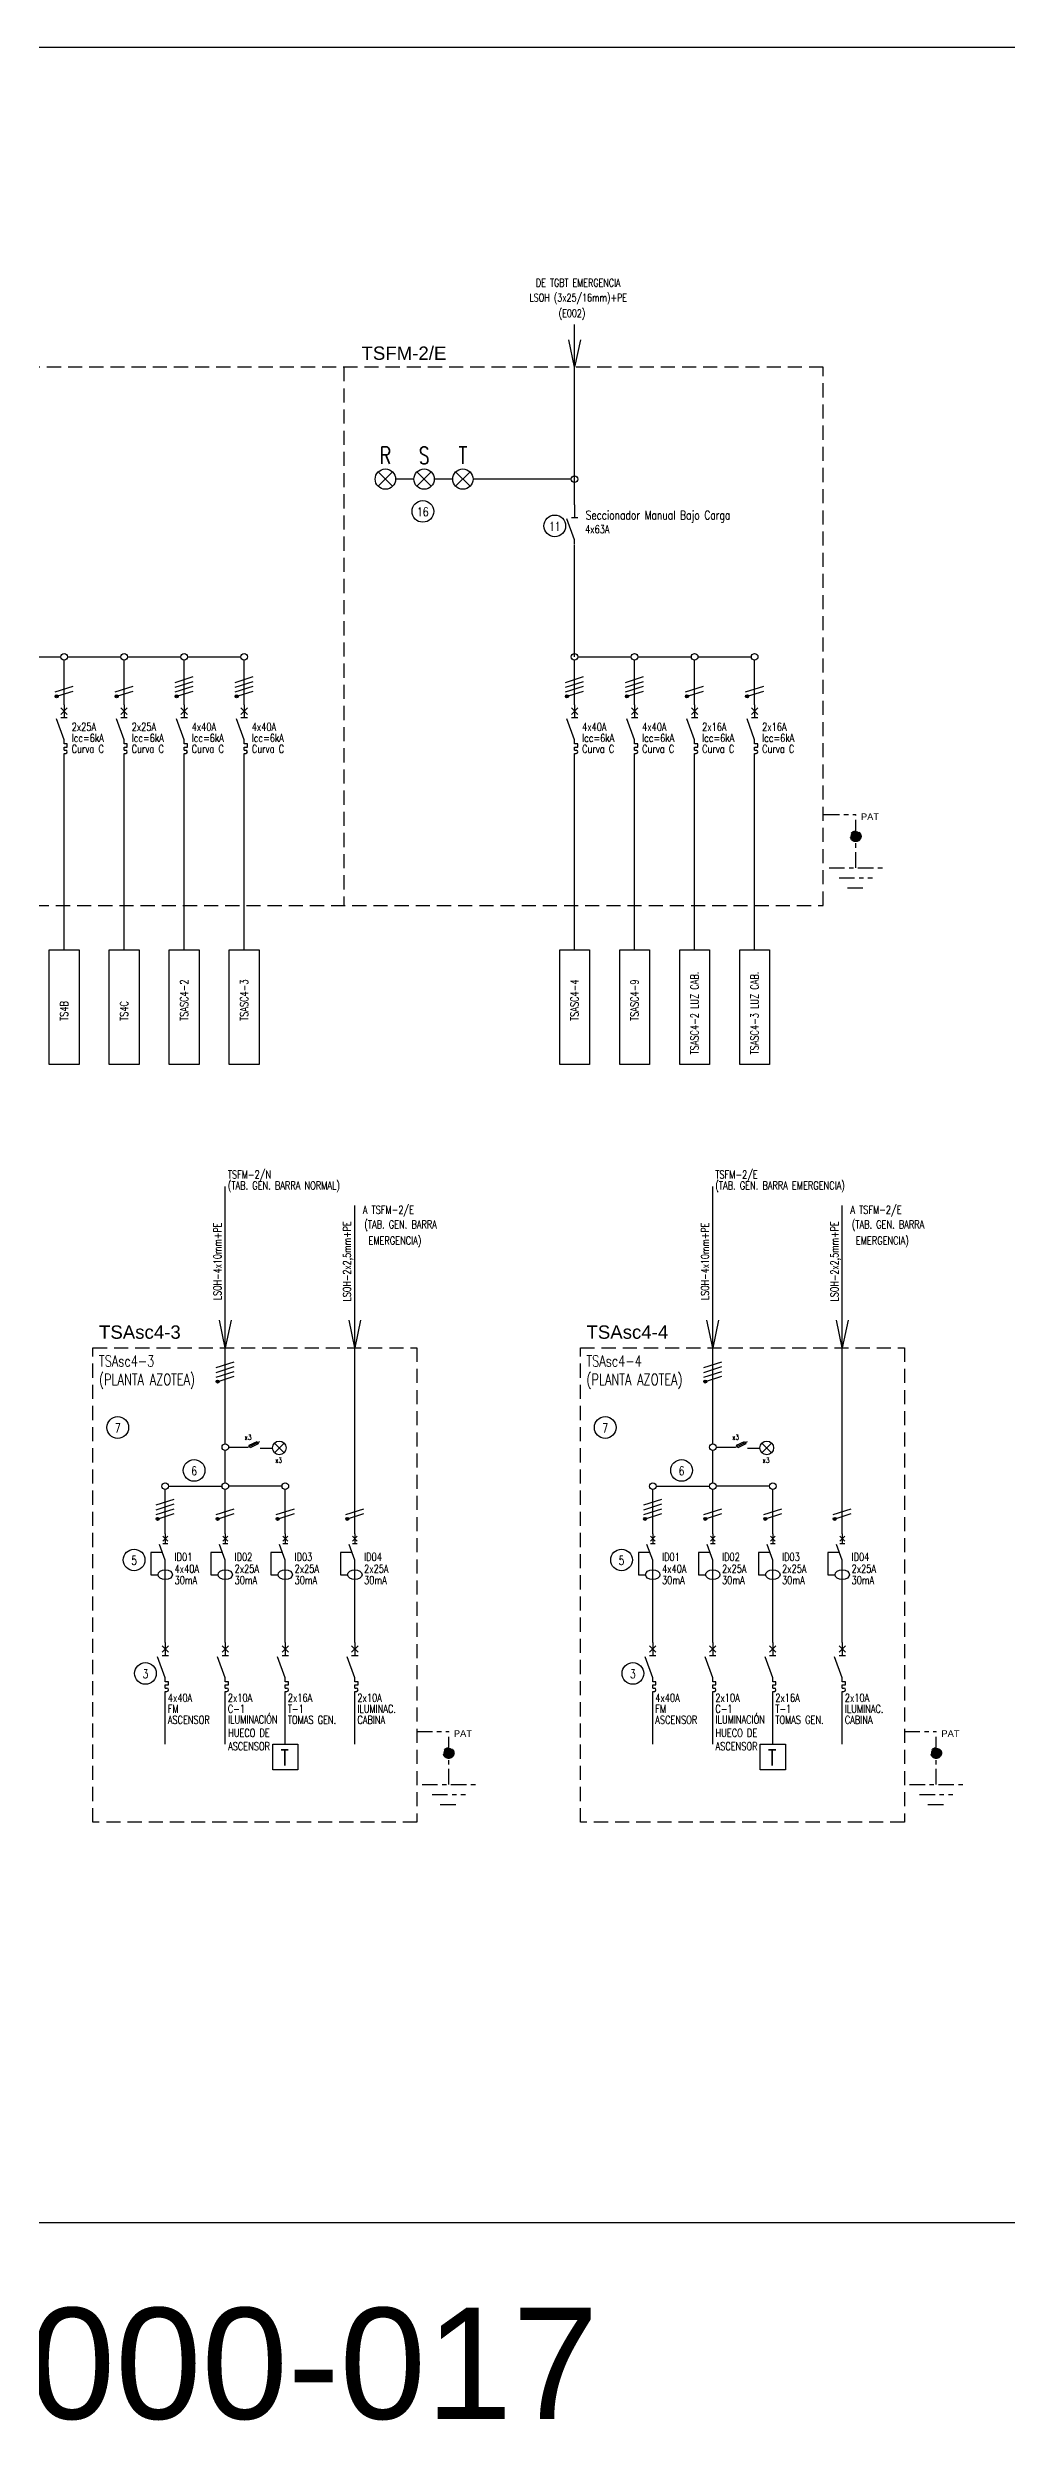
# Model space of a CAD drawing. Extents: x 3521 to 3783, y 1252 to 1654.
# Drawn here: x 3718.1 to 3739.7, y 1601.1 to 1654.5 of the extents above; entities that cross this region are included whole.
import ezdxf
from ezdxf.enums import TextEntityAlignment as Align

# ---------------------------------------------------------------- set-up
doc = ezdxf.new("R2010")
doc.units = 0
doc.linetypes.add('OCJ-ESQUEMAS UNIFILARES-CORREGIDOS IDO-REV.br$0$DASHED', pattern=[19.05, 12.7, -6.35])
doc.linetypes.add('OCJ-ESQUEMAS UNIFILARES-CORREGIDOS IDO-REV.br$0$EJE_5', pattern=[7.1, 5, -1, 0.1, -1])
for name, color, linetype in [('OCJ-ESQUEMAS UNIFILARES-CORREGIDOS IDO-REV.br$0$00-IE', 1, 'Continuous'), ('OCJ-ESQUEMAS UNIFILARES-CORREGIDOS IDO-REV.br$0$00-IE-CABLES', 10, 'Continuous'), ('OCJ-ESQUEMAS UNIFILARES-CORREGIDOS IDO-REV.br$0$01-ELE-APARATOS', 170, 'Continuous'), ('OCJ-ESQUEMAS UNIFILARES-CORREGIDOS IDO-REV.br$0$ELECTRIC', 4, 'Continuous'), ('OCJ-ESQUEMAS UNIFILARES-CORREGIDOS IDO-REV.br$0$NOMBRE DE PLANOS', 6, 'Continuous'), ('OCJ-ESQUEMAS UNIFILARES-CORREGIDOS IDO-REV.br$0$PAT', 80, 'Continuous'), ('OCJ-ESQUEMAS UNIFILARES-CORREGIDOS IDO-REV.br$0$TEXTO', 7, 'Continuous')]:
    doc.layers.add(name, color=color, linetype=linetype)
doc.styles.add('OCJ-ESQUEMAS UNIFILARES-CORREGIDOS IDO-REV.br$0$ARIAL', font='arial.ttf', dxfattribs={"height": 0.2})
doc.styles.add('OCJ-ESQUEMAS UNIFILARES-CORREGIDOS IDO-REV.br$0$Electricidad', font='ROMANS.SHX', dxfattribs={"width": 0.75, "height": 0.175})
doc.styles.add('OCJ-ESQUEMAS UNIFILARES-CORREGIDOS IDO-REV.br$0$Standard', font='arial.ttf')

# ---------------------------------------------------------------- blocks, each defined once
blk = doc.blocks.new('OCJ-ESQUEMAS UNIFILARES-CORREGIDOS IDO-REV.br$0$Unif-Interruptor-Term')
for p, q in [((0, -1.013), (0.045, -1.013)), ((0, -1.103), (0.045, -1.103))]:
    blk.add_line(p, q)
for points in [[(-0.09, 0.177), (0.09, -0.003)], [(-0.09, -0.003), (0.09, 0.177)], [(0, 0.267), (0, -0.093)], [(0, -0.72), (-0.215, -0.128)], [(-0.09, -0.093), (0.09, -0.093)], [(0, -0.833), (0, -0.72)], [(0, -0.923), (0.09, -0.923), (0.09, -0.833), (0, -0.833)], [(0, -1.013), (0, -0.923)], [(0, -1.215), (0, -1.103)]]:
    blk.add_lwpolyline(points)
blk.add_arc((0.045, -1.058), 0.045, 270, 90)
blk = doc.blocks.new('OCJ-ESQUEMAS UNIFILARES-CORREGIDOS IDO-REV.br$0$A$C7AFF483F')
for points in [[(0, 0.09), (-0.172, 0.564)], [(-0.072, 0.592), (0.072, 0.592)], [(0, 0.88), (0, 0.592)], [(0, 0), (0, 0.09)]]:
    blk.add_lwpolyline(points)
blk = doc.blocks.new('OCJ-ESQUEMAS UNIFILARES-CORREGIDOS IDO-REV.br$0$Unif-Interruptor-Dif')
for points in [[(-0.068, 0.11), (0.068, -0.025)], [(-0.068, -0.025), (0.068, 0.11)], [(0, 0.177), (0, -0.093)], [(-0.081, -0.343), (-0.405, -0.343), (-0.405, -0.97), (-0.202, -0.97)], [(0, -0.565), (-0.162, -0.121)], [(-0.068, -0.093), (0.068, -0.093)], [(0, -1.308), (0, -0.565)]]:
    blk.add_lwpolyline(points)
blk.add_ellipse((0, -0.97), major_axis=(0.203, 0), ratio=0.670814)

msp = doc.modelspace()

# ---------------------------------------------------------------- hatches: boundary and pattern name
at = {"layer": 'OCJ-ESQUEMAS UNIFILARES-CORREGIDOS IDO-REV.br$0$00-IE-CABLES'}
for points in [[(3718.326, 1639.836, 1), (3718.38, 1639.876, 1)], [(3719.676, 1639.836, 1), (3719.73, 1639.876, 1)], [(3721.026, 1639.836, 1), (3721.08, 1639.876, 1)], [(3722.376, 1639.836, 1), (3722.431, 1639.876, 1)], [(3729.809, 1639.836, 1), (3729.864, 1639.876, 1)], [(3731.159, 1639.836, 1), (3731.214, 1639.876, 1)], [(3732.509, 1639.836, 1), (3732.564, 1639.876, 1)], [(3733.859, 1639.836, 1), (3733.914, 1639.876, 1)], [(3721.951, 1624.42, 1), (3722.006, 1624.46, 1)], [(3732.917, 1624.42, 1), (3732.972, 1624.46, 1)], [(3720.601, 1621.33, 1), (3720.656, 1621.369, 1)], [(3721.951, 1621.33, 1), (3722.006, 1621.369, 1)], [(3723.301, 1621.33, 1), (3723.356, 1621.369, 1)], [(3724.865, 1621.33, 1), (3724.92, 1621.369, 1)], [(3731.567, 1621.33, 1), (3731.622, 1621.369, 1)], [(3732.917, 1621.33, 1), (3732.972, 1621.369, 1)], [(3734.267, 1621.33, 1), (3734.322, 1621.369, 1)], [(3735.831, 1621.33, 1), (3735.886, 1621.369, 1)]]:
    msp.add_hatch(color=256, dxfattribs=at).paths.add_polyline_path(points)
at = {"layer": 'OCJ-ESQUEMAS UNIFILARES-CORREGIDOS IDO-REV.br$0$PAT', "linetype": 'OCJ-ESQUEMAS UNIFILARES-CORREGIDOS IDO-REV.br$0$EJE_5', "ltscale": 0.07}
h = msp.add_hatch(color=256, dxfattribs=at)
h.paths.add_polyline_path([(3736.452, 1636.707), (3736.212, 1636.707, -1)])
h.paths.add_polyline_path([(3736.212, 1636.707), (3736.332, 1636.707), (3736.332, 1636.587, -0.414214)])
h.paths.add_polyline_path([(3736.332, 1636.707), (3736.452, 1636.707, -0.414214), (3736.332, 1636.587)])
h = msp.add_hatch(color=256, dxfattribs=at)
h.paths.add_polyline_path([(3727.295, 1616.08), (3727.055, 1616.08, -1)])
h.paths.add_polyline_path([(3727.055, 1616.08), (3727.175, 1616.08), (3727.175, 1615.96, -0.414214)])
h.paths.add_polyline_path([(3727.175, 1616.08), (3727.295, 1616.08, -0.414214), (3727.175, 1615.96)])
h = msp.add_hatch(color=256, dxfattribs=at)
h.paths.add_polyline_path([(3738.261, 1616.08), (3738.021, 1616.08, -1)])
h.paths.add_polyline_path([(3738.021, 1616.08), (3738.141, 1616.08), (3738.141, 1615.96, -0.414214)])
h.paths.add_polyline_path([(3738.141, 1616.08), (3738.261, 1616.08, -0.414214), (3738.141, 1615.96)])

# ---------------------------------------------------------------- linework, layer by layer
at = {"layer": 'OCJ-ESQUEMAS UNIFILARES-CORREGIDOS IDO-REV.br$0$00-IE'}
for points in [[(3722.224, 1622.963), (3722.66, 1622.963), (3722.929, 1623.087)], [(3722.932, 1622.941), (3723.21, 1622.941)], [(3733.19, 1622.963), (3733.627, 1622.963), (3733.895, 1623.087)], [(3733.898, 1622.941), (3734.176, 1622.941)]]:
    msp.add_lwpolyline(points, dxfattribs=at)
for points in [[(3722.684, 1623.009), (3722.865, 1623.092), (3722.892, 1623.034), (3722.711, 1622.951)], [(3733.65, 1623.009), (3733.831, 1623.092), (3733.858, 1623.034), (3733.677, 1622.951)]]:
    msp.add_lwpolyline(points, close=True, dxfattribs=at)
at = {"layer": 'OCJ-ESQUEMAS UNIFILARES-CORREGIDOS IDO-REV.br$0$00-IE-CABLES'}
for p, q in [((3730.008, 1644.168), (3730.008, 1645.17)), ((3726.393, 1644.743), (3725.979, 1644.743)), ((3727.265, 1644.743), (3726.851, 1644.743)), ((3729.934, 1644.743), (3727.723, 1644.743)), ((3730.008, 1642.632), (3730.008, 1643.27)), ((3730.008, 1640.743), (3730.008, 1642.632)), ((3717.247, 1640.743), (3718.448, 1640.743)), ((3718.524, 1639.667), (3718.524, 1640.669)), ((3718.598, 1640.743), (3719.8, 1640.743)), ((3719.874, 1639.667), (3719.874, 1640.669)), ((3719.948, 1640.743), (3721.15, 1640.743)), ((3721.224, 1639.667), (3721.224, 1640.669)), ((3721.298, 1640.743), (3722.5, 1640.743)), ((3722.575, 1639.667), (3722.575, 1640.669)), ((3730.008, 1639.667), (3730.008, 1640.669)), ((3730.082, 1640.743), (3731.284, 1640.743)), ((3731.358, 1639.667), (3731.358, 1640.669)), ((3731.432, 1640.743), (3732.634, 1640.743)), ((3732.708, 1639.667), (3732.708, 1640.669)), ((3732.782, 1640.743), (3733.984, 1640.743)), ((3734.058, 1639.667), (3734.058, 1640.669)), ((3718.524, 1634.152), (3718.524, 1638.481)), ((3719.874, 1634.152), (3719.874, 1638.481)), ((3721.224, 1634.152), (3721.224, 1638.481)), ((3722.575, 1634.152), (3722.575, 1638.481)), ((3730.008, 1634.152), (3730.008, 1638.481)), ((3731.358, 1634.152), (3731.358, 1638.481)), ((3732.708, 1634.152), (3732.708, 1638.481)), ((3734.058, 1634.152), (3734.058, 1638.481)), ((3722.15, 1623.037), (3722.15, 1628.826)), ((3733.116, 1623.037), (3733.116, 1628.826)), ((3725.064, 1621.011), (3725.064, 1628.401)), ((3736.03, 1621.011), (3736.03, 1628.401)), ((3722.15, 1622.161), (3722.15, 1622.888)), ((3733.116, 1622.161), (3733.116, 1622.888)), ((3720.8, 1621.011), (3720.8, 1622.013)), ((3720.874, 1622.087), (3722.076, 1622.087)), ((3722.15, 1621.011), (3722.15, 1622.013)), ((3723.426, 1622.087), (3722.224, 1622.087)), ((3723.5, 1621.011), (3723.5, 1622.013)), ((3725.064, 1621.011), (3725.064, 1622.013)), ((3725.064, 1621.011), (3725.064, 1622.013)), ((3731.766, 1621.011), (3731.766, 1622.013)), ((3731.84, 1622.087), (3733.042, 1622.087)), ((3733.116, 1621.011), (3733.116, 1622.013)), ((3734.392, 1622.087), (3733.19, 1622.087)), ((3734.466, 1621.011), (3734.466, 1622.013)), ((3736.03, 1621.011), (3736.03, 1622.013)), ((3736.03, 1621.011), (3736.03, 1622.013)), ((3720.8, 1618.565), (3720.8, 1619.851)), ((3722.15, 1618.565), (3722.15, 1619.851)), ((3723.5, 1618.565), (3723.5, 1619.851)), ((3725.064, 1618.565), (3725.064, 1619.851)), ((3731.766, 1618.565), (3731.766, 1619.851)), ((3733.116, 1618.565), (3733.116, 1619.851)), ((3734.466, 1618.565), (3734.466, 1619.851)), ((3736.03, 1618.565), (3736.03, 1619.851)), ((3720.8, 1616.278), (3720.8, 1617.452)), ((3722.15, 1616.278), (3722.15, 1617.452)), ((3723.5, 1616.278), (3723.5, 1617.452)), ((3725.064, 1616.278), (3725.064, 1617.452)), ((3731.766, 1616.278), (3731.766, 1617.452)), ((3733.116, 1616.278), (3733.116, 1617.452)), ((3734.466, 1616.278), (3734.466, 1617.452)), ((3736.03, 1616.278), (3736.03, 1617.452))]:
    msp.add_line(p, q, dxfattribs=at)
for points in [[(3730.139, 1647.879), (3730.008, 1647.261), (3729.877, 1647.879)], [(3730.008, 1644.743), (3730.008, 1648.221)], [(3721.021, 1640.17), (3721.428, 1640.299)], [(3722.372, 1640.17), (3722.779, 1640.299)], [(3729.804, 1640.17), (3730.211, 1640.299)], [(3731.154, 1640.17), (3731.561, 1640.299)], [(3718.321, 1639.954), (3718.728, 1640.083)], [(3718.385, 1639.866), (3718.728, 1639.975)], [(3719.671, 1639.954), (3720.078, 1640.083)], [(3719.735, 1639.866), (3720.078, 1639.975)], [(3721.021, 1640.062), (3721.428, 1640.191)], [(3721.021, 1639.954), (3721.428, 1640.083)], [(3721.085, 1639.866), (3721.428, 1639.975)], [(3722.372, 1640.062), (3722.779, 1640.191)], [(3722.372, 1639.954), (3722.779, 1640.083)], [(3722.436, 1639.866), (3722.779, 1639.975)], [(3729.804, 1640.062), (3730.211, 1640.191)], [(3729.804, 1639.954), (3730.211, 1640.083)], [(3729.869, 1639.866), (3730.211, 1639.975)], [(3731.154, 1640.062), (3731.561, 1640.191)], [(3731.154, 1639.954), (3731.561, 1640.083)], [(3731.219, 1639.866), (3731.561, 1639.975)], [(3732.504, 1639.954), (3732.911, 1640.083)], [(3732.569, 1639.866), (3732.911, 1639.975)], [(3733.854, 1639.954), (3734.261, 1640.083)], [(3733.919, 1639.866), (3734.261, 1639.975)], [(3722.281, 1625.819), (3722.15, 1625.201), (3722.019, 1625.819)], [(3725.194, 1625.819), (3725.064, 1625.201), (3724.933, 1625.819)], [(3733.247, 1625.819), (3733.116, 1625.201), (3732.985, 1625.819)], [(3736.161, 1625.819), (3736.03, 1625.201), (3735.899, 1625.819)], [(3721.946, 1624.754), (3722.353, 1624.882)], [(3721.946, 1624.646), (3722.353, 1624.774)], [(3732.913, 1624.754), (3733.32, 1624.882)], [(3732.913, 1624.646), (3733.32, 1624.774)], [(3721.946, 1624.538), (3722.353, 1624.666)], [(3722.011, 1624.45), (3722.353, 1624.558)], [(3732.913, 1624.538), (3733.32, 1624.666)], [(3732.977, 1624.45), (3733.32, 1624.558)], [(3720.596, 1621.663), (3721.003, 1621.792)], [(3720.596, 1621.555), (3721.003, 1621.684)], [(3720.596, 1621.447), (3721.003, 1621.576)], [(3721.946, 1621.447), (3722.353, 1621.576)], [(3723.296, 1621.447), (3723.703, 1621.576)], [(3724.86, 1621.447), (3725.267, 1621.576)], [(3731.563, 1621.663), (3731.97, 1621.792)], [(3731.563, 1621.555), (3731.97, 1621.684)], [(3731.563, 1621.447), (3731.97, 1621.576)], [(3732.913, 1621.447), (3733.32, 1621.576)], [(3734.263, 1621.447), (3734.67, 1621.576)], [(3735.826, 1621.447), (3736.233, 1621.576)], [(3720.661, 1621.36), (3721.003, 1621.468)], [(3722.011, 1621.36), (3722.353, 1621.468)], [(3723.361, 1621.36), (3723.703, 1621.468)], [(3724.924, 1621.36), (3725.267, 1621.468)], [(3731.627, 1621.36), (3731.97, 1621.468)], [(3732.977, 1621.36), (3733.32, 1621.468)], [(3734.327, 1621.36), (3734.67, 1621.468)], [(3735.891, 1621.36), (3736.233, 1621.468)]]:
    msp.add_lwpolyline(points, dxfattribs=at)
for centre, radius in [((3730.008, 1644.743), 0.0741), ((3718.524, 1640.743), 0.0741), ((3719.874, 1640.743), 0.0741), ((3721.224, 1640.743), 0.0741), ((3722.575, 1640.743), 0.0741), ((3730.008, 1640.743), 0.0741), ((3731.358, 1640.743), 0.0741), ((3732.708, 1640.743), 0.0741), ((3734.058, 1640.743), 0.0741), ((3718.353, 1639.856), 0.0338), ((3719.703, 1639.856), 0.0338), ((3721.053, 1639.856), 0.0338), ((3722.404, 1639.856), 0.0338), ((3729.836, 1639.856), 0.0338), ((3731.186, 1639.856), 0.0338), ((3732.536, 1639.856), 0.0338), ((3733.886, 1639.856), 0.0338), ((3721.978, 1624.44), 0.0338), ((3732.945, 1624.44), 0.0338), ((3722.15, 1622.963), 0.0741), ((3733.116, 1622.963), 0.0741), ((3720.8, 1622.087), 0.0741), ((3722.15, 1622.087), 0.0741), ((3723.5, 1622.087), 0.0741), ((3731.766, 1622.087), 0.0741), ((3733.116, 1622.087), 0.0741), ((3734.466, 1622.087), 0.0741), ((3720.628, 1621.349), 0.0338), ((3721.978, 1621.349), 0.0338), ((3723.328, 1621.349), 0.0338), ((3724.892, 1621.349), 0.0338), ((3731.595, 1621.349), 0.0338), ((3732.945, 1621.349), 0.0338), ((3734.295, 1621.349), 0.0338), ((3735.859, 1621.349), 0.0338)]:
    msp.add_circle(centre, radius, dxfattribs=at)
at = {"layer": 'OCJ-ESQUEMAS UNIFILARES-CORREGIDOS IDO-REV.br$0$01-ELE-APARATOS'}
for p, q in [((3725.912, 1644.582), (3725.589, 1644.905)), ((3725.589, 1644.582), (3725.912, 1644.905)), ((3726.784, 1644.582), (3726.46, 1644.905)), ((3726.46, 1644.582), (3726.784, 1644.905)), ((3727.656, 1644.582), (3727.332, 1644.905)), ((3727.332, 1644.582), (3727.656, 1644.905)), ((3723.474, 1622.838), (3723.256, 1623.056)), ((3723.256, 1622.838), (3723.474, 1623.056)), ((3734.44, 1622.838), (3734.222, 1623.056)), ((3734.222, 1622.838), (3734.44, 1623.056))]:
    msp.add_line(p, q, dxfattribs=at)
for points in [[(3723.216, 1616.278), (3723.784, 1616.278), (3723.784, 1615.705), (3723.216, 1615.705)], [(3734.182, 1616.278), (3734.75, 1616.278), (3734.75, 1615.705), (3734.182, 1615.705)]]:
    msp.add_lwpolyline(points, close=True, dxfattribs=at)
for centre, radius in [((3725.751, 1644.743), 0.229), ((3726.622, 1644.743), 0.229), ((3727.494, 1644.743), 0.229), ((3723.365, 1622.947), 0.154), ((3734.331, 1622.947), 0.154)]:
    msp.add_circle(centre, radius, dxfattribs=at)
at = {"layer": 'OCJ-ESQUEMAS UNIFILARES-CORREGIDOS IDO-REV.br$0$ELECTRIC'}
for p, q in [((3718.19, 1634.152), (3718.859, 1634.152)), ((3718.19, 1631.569), (3718.19, 1634.152)), ((3718.859, 1634.152), (3718.859, 1631.569)), ((3719.54, 1634.152), (3720.209, 1634.152)), ((3719.54, 1631.569), (3719.54, 1634.152)), ((3720.209, 1634.152), (3720.209, 1631.569)), ((3720.89, 1634.152), (3721.559, 1634.152)), ((3720.89, 1631.569), (3720.89, 1634.152)), ((3721.559, 1634.152), (3721.559, 1631.569)), ((3722.24, 1634.152), (3722.91, 1634.152)), ((3722.24, 1631.569), (3722.24, 1634.152)), ((3722.91, 1634.152), (3722.91, 1631.569)), ((3729.673, 1634.152), (3730.342, 1634.152)), ((3729.673, 1631.569), (3729.673, 1634.152)), ((3730.342, 1634.152), (3730.342, 1631.569)), ((3731.023, 1634.152), (3731.692, 1634.152)), ((3731.023, 1631.569), (3731.023, 1634.152)), ((3731.692, 1634.152), (3731.692, 1631.569)), ((3732.373, 1634.152), (3733.042, 1634.152)), ((3732.373, 1631.569), (3732.373, 1634.152)), ((3733.042, 1634.152), (3733.042, 1631.569)), ((3733.723, 1634.152), (3734.392, 1634.152)), ((3733.723, 1631.569), (3733.723, 1634.152)), ((3734.392, 1634.152), (3734.392, 1631.569)), ((3718.859, 1631.569), (3718.19, 1631.569)), ((3720.209, 1631.569), (3719.54, 1631.569)), ((3721.559, 1631.569), (3720.89, 1631.569)), ((3722.91, 1631.569), (3722.24, 1631.569)), ((3730.342, 1631.569), (3729.673, 1631.569)), ((3731.692, 1631.569), (3731.023, 1631.569)), ((3733.042, 1631.569), (3732.373, 1631.569)), ((3734.392, 1631.569), (3733.723, 1631.569))]:
    msp.add_line(p, q, dxfattribs=at)
at = {"layer": 'OCJ-ESQUEMAS UNIFILARES-CORREGIDOS IDO-REV.br$0$ELECTRIC', "linetype": 'OCJ-ESQUEMAS UNIFILARES-CORREGIDOS IDO-REV.br$0$DASHED', "ltscale": 0.025}
for points in [[(3690.241, 1635.151), (3735.599, 1635.151), (3735.599, 1647.261), (3690.241, 1647.261)], [(3719.173, 1625.201), (3726.46, 1625.201), (3726.46, 1614.524), (3719.173, 1614.524)], [(3730.139, 1625.201), (3737.427, 1625.201), (3737.427, 1614.524), (3730.139, 1614.524)]]:
    msp.add_lwpolyline(points, close=True, dxfattribs=at)
msp.add_lwpolyline([(3724.819, 1647.261), (3724.819, 1635.151)], dxfattribs=at)
at = {"layer": 'OCJ-ESQUEMAS UNIFILARES-CORREGIDOS IDO-REV.br$0$NOMBRE DE PLANOS'}
msp.add_lwpolyline([(3686.321, 1605.52), (3776.791, 1605.52), (3776.791, 1654.455), (3686.321, 1654.455)], close=True, dxfattribs=at)
at = {"layer": 'OCJ-ESQUEMAS UNIFILARES-CORREGIDOS IDO-REV.br$0$PAT', "linetype": 'OCJ-ESQUEMAS UNIFILARES-CORREGIDOS IDO-REV.br$0$EJE_5', "ltscale": 0.07}
for p, q in [((3735.618, 1637.194), (3736.332, 1637.194)), ((3736.332, 1636.724), (3736.332, 1637.194)), ((3736.332, 1635.999), (3736.332, 1636.707)), ((3735.732, 1635.999), (3736.932, 1635.999)), ((3735.957, 1635.774), (3736.707, 1635.774)), ((3736.144, 1635.549), (3736.519, 1635.549)), ((3726.46, 1616.567), (3727.175, 1616.567)), ((3727.175, 1616.097), (3727.175, 1616.567)), ((3737.427, 1616.567), (3738.141, 1616.567)), ((3738.141, 1616.097), (3738.141, 1616.567)), ((3727.175, 1615.372), (3727.175, 1616.08)), ((3738.141, 1615.372), (3738.141, 1616.08)), ((3726.575, 1615.372), (3727.775, 1615.372)), ((3737.541, 1615.372), (3738.741, 1615.372)), ((3726.8, 1615.147), (3727.55, 1615.147)), ((3726.987, 1614.922), (3727.362, 1614.922)), ((3737.766, 1615.147), (3738.516, 1615.147)), ((3737.953, 1614.922), (3738.328, 1614.922))]:
    msp.add_line(p, q, dxfattribs=at)
for centre in [(3736.332, 1636.707), (3736.332, 1636.707), (3727.175, 1616.08), (3727.175, 1616.08), (3738.141, 1616.08), (3738.141, 1616.08)]:
    msp.add_circle(centre, 0.12, dxfattribs=at)
at = {"layer": 'OCJ-ESQUEMAS UNIFILARES-CORREGIDOS IDO-REV.br$0$TEXTO'}
for centre in [(3726.594, 1644.018), (3729.562, 1643.69), (3719.73, 1623.405), (3730.696, 1623.405), (3721.448, 1622.44), (3732.414, 1622.44), (3720.098, 1620.424), (3731.064, 1620.424), (3720.353, 1617.872), (3731.32, 1617.872)]:
    msp.add_circle(centre, 0.244, dxfattribs=at)

# ---------------------------------------------------------------- block references
at = {"layer": 'OCJ-ESQUEMAS UNIFILARES-CORREGIDOS IDO-REV.br$0$01-ELE-APARATOS'}
msp.add_blockref('OCJ-ESQUEMAS UNIFILARES-CORREGIDOS IDO-REV.br$0$A$C7AFF483F', (3730.008, 1643.288), dxfattribs=at)
at = {"layer": 'OCJ-ESQUEMAS UNIFILARES-CORREGIDOS IDO-REV.br$0$01-ELE-APARATOS', "xscale": 0.7999999999999546, "yscale": 0.7999999999999546, "zscale": 0.7999999999999546}
for name, p in [('OCJ-ESQUEMAS UNIFILARES-CORREGIDOS IDO-REV.br$0$Unif-Interruptor-Term', (3718.524, 1639.453)), ('OCJ-ESQUEMAS UNIFILARES-CORREGIDOS IDO-REV.br$0$Unif-Interruptor-Term', (3719.874, 1639.453)), ('OCJ-ESQUEMAS UNIFILARES-CORREGIDOS IDO-REV.br$0$Unif-Interruptor-Term', (3721.224, 1639.453)), ('OCJ-ESQUEMAS UNIFILARES-CORREGIDOS IDO-REV.br$0$Unif-Interruptor-Term', (3722.575, 1639.453)), ('OCJ-ESQUEMAS UNIFILARES-CORREGIDOS IDO-REV.br$0$Unif-Interruptor-Term', (3730.008, 1639.453)), ('OCJ-ESQUEMAS UNIFILARES-CORREGIDOS IDO-REV.br$0$Unif-Interruptor-Term', (3731.358, 1639.453)), ('OCJ-ESQUEMAS UNIFILARES-CORREGIDOS IDO-REV.br$0$Unif-Interruptor-Term', (3732.708, 1639.453)), ('OCJ-ESQUEMAS UNIFILARES-CORREGIDOS IDO-REV.br$0$Unif-Interruptor-Term', (3734.058, 1639.453)), ('OCJ-ESQUEMAS UNIFILARES-CORREGIDOS IDO-REV.br$0$Unif-Interruptor-Dif', (3720.8, 1620.869)), ('OCJ-ESQUEMAS UNIFILARES-CORREGIDOS IDO-REV.br$0$Unif-Interruptor-Dif', (3722.15, 1620.869)), ('OCJ-ESQUEMAS UNIFILARES-CORREGIDOS IDO-REV.br$0$Unif-Interruptor-Dif', (3723.5, 1620.869)), ('OCJ-ESQUEMAS UNIFILARES-CORREGIDOS IDO-REV.br$0$Unif-Interruptor-Dif', (3725.064, 1620.869)), ('OCJ-ESQUEMAS UNIFILARES-CORREGIDOS IDO-REV.br$0$Unif-Interruptor-Dif', (3731.766, 1620.869)), ('OCJ-ESQUEMAS UNIFILARES-CORREGIDOS IDO-REV.br$0$Unif-Interruptor-Dif', (3733.116, 1620.869)), ('OCJ-ESQUEMAS UNIFILARES-CORREGIDOS IDO-REV.br$0$Unif-Interruptor-Dif', (3734.466, 1620.869)), ('OCJ-ESQUEMAS UNIFILARES-CORREGIDOS IDO-REV.br$0$Unif-Interruptor-Dif', (3736.03, 1620.869)), ('OCJ-ESQUEMAS UNIFILARES-CORREGIDOS IDO-REV.br$0$Unif-Interruptor-Term', (3720.8, 1618.351)), ('OCJ-ESQUEMAS UNIFILARES-CORREGIDOS IDO-REV.br$0$Unif-Interruptor-Term', (3722.15, 1618.351)), ('OCJ-ESQUEMAS UNIFILARES-CORREGIDOS IDO-REV.br$0$Unif-Interruptor-Term', (3723.5, 1618.351)), ('OCJ-ESQUEMAS UNIFILARES-CORREGIDOS IDO-REV.br$0$Unif-Interruptor-Term', (3725.064, 1618.351)), ('OCJ-ESQUEMAS UNIFILARES-CORREGIDOS IDO-REV.br$0$Unif-Interruptor-Term', (3731.766, 1618.351)), ('OCJ-ESQUEMAS UNIFILARES-CORREGIDOS IDO-REV.br$0$Unif-Interruptor-Term', (3733.116, 1618.351)), ('OCJ-ESQUEMAS UNIFILARES-CORREGIDOS IDO-REV.br$0$Unif-Interruptor-Term', (3734.466, 1618.351)), ('OCJ-ESQUEMAS UNIFILARES-CORREGIDOS IDO-REV.br$0$Unif-Interruptor-Term', (3736.03, 1618.351))]:
    msp.add_blockref(name, p, dxfattribs=at)

# ---------------------------------------------------------------- texts
at = {"layer": 'OCJ-ESQUEMAS UNIFILARES-CORREGIDOS IDO-REV.br$0$NOMBRE DE PLANOS', "insert": (3689.99, 1603.598), "char_height": 2.5, "attachment_point": 1, "style": 'OCJ-ESQUEMAS UNIFILARES-CORREGIDOS IDO-REV.br$0$Standard'}
msp.add_mtext_dynamic_manual_height_columns('OCJ-DE-IEL-UNI-000-017', width=92.70233, gutter_width=12.5, heights=[0], dxfattribs=at)
at = {"layer": 'OCJ-ESQUEMAS UNIFILARES-CORREGIDOS IDO-REV.br$0$TEXTO', "style": 'OCJ-ESQUEMAS UNIFILARES-CORREGIDOS IDO-REV.br$0$Electricidad', "width": 0.75}
for s, height, p in [('LSOH (3x25/16mm)+PE', 0.175, (3730.09, 1648.74)), ('DE TGBT EMERGENCIA', 0.175, (3730.09, 1649.073)), ('(E002)', 0.175, (3729.949, 1648.388)), ('R', 0.38, (3725.752, 1645.087)), ('S', 0.38, (3726.624, 1645.087)), ('T', 0.38, (3727.495, 1645.087)), ('16', 0.2, (3726.594, 1643.908)), ('11', 0.2, (3729.562, 1643.58))]:
    msp.add_text(s, height=height, dxfattribs=at).set_placement(p, align=Align.CENTER)
at = {"layer": 'OCJ-ESQUEMAS UNIFILARES-CORREGIDOS IDO-REV.br$0$TEXTO', "style": 'OCJ-ESQUEMAS UNIFILARES-CORREGIDOS IDO-REV.br$0$ARIAL'}
for s, height, p in [('TSFM-2/E', 0.3, (3725.214, 1647.427)), ('PAT ', 0.15, (3736.449, 1637.072)), ('TSAsc4-3', 0.3, (3719.308, 1625.401)), ('TSAsc4-4', 0.3, (3730.274, 1625.401)), ('PAT', 0.15, (3727.292, 1616.445)), ('PAT', 0.15, (3738.259, 1616.445))]:
    msp.add_text(s, height=height, dxfattribs=at).set_placement(p)
at = {"layer": 'OCJ-ESQUEMAS UNIFILARES-CORREGIDOS IDO-REV.br$0$TEXTO', "style": 'OCJ-ESQUEMAS UNIFILARES-CORREGIDOS IDO-REV.br$0$Electricidad', "width": 0.75}
for s, height, p in [('Seccionador Manual Bajo Carga', 0.2, (3730.259, 1643.833)), ('4x63A', 0.18, (3730.243, 1643.526)), ('2x25A', 0.18, (3718.694, 1639.08)), ('2x25A', 0.18, (3720.044, 1639.08)), ('4x40A', 0.18, (3721.394, 1639.08)), ('4x40A', 0.18, (3722.745, 1639.08)), ('4x40A', 0.18, (3730.177, 1639.08)), ('4x40A', 0.18, (3731.527, 1639.08)), ('2x16A', 0.18, (3732.877, 1639.08)), ('2x16A', 0.18, (3734.227, 1639.08)), ('Curva C', 0.18, (3718.694, 1638.584)), ('Icc=6kA', 0.18, (3718.694, 1638.829)), ('Curva C', 0.18, (3720.044, 1638.584)), ('Icc=6kA', 0.18, (3720.044, 1638.829)), ('Curva C', 0.18, (3721.394, 1638.584)), ('Icc=6kA', 0.18, (3721.394, 1638.829)), ('Curva C', 0.18, (3722.749, 1638.584)), ('Icc=6kA', 0.18, (3722.745, 1638.829)), ('Curva C', 0.18, (3730.177, 1638.584)), ('Icc=6kA', 0.18, (3730.177, 1638.829)), ('Curva C', 0.18, (3731.527, 1638.584)), ('Icc=6kA', 0.18, (3731.527, 1638.829)), ('Curva C', 0.18, (3732.877, 1638.584)), ('Icc=6kA', 0.18, (3732.877, 1638.829)), ('Curva C', 0.18, (3734.227, 1638.584)), ('Icc=6kA', 0.18, (3734.227, 1638.829)), ('TSFM-2/N', 0.18, (3722.207, 1629.008)), ('TSFM-2/E', 0.18, (3733.173, 1629.008)), ('(TAB. GEN. BARRA NORMAL)', 0.18, (3722.207, 1628.76)), ('(TAB. GEN. BARRA EMERGENCIA)', 0.18, (3733.173, 1628.76)), ('A TSFM-2/E', 0.18, (3725.244, 1628.215)), ('(TAB. GEN. BARRA ', 0.18, (3725.277, 1627.885)), ('A TSFM-2/E', 0.18, (3736.211, 1628.215)), ('(TAB. GEN. BARRA ', 0.18, (3736.243, 1627.885)), (' EMERGENCIA)', 0.18, (3725.277, 1627.521)), (' EMERGENCIA)', 0.18, (3736.243, 1627.521)), ('TSAsc4-3', 0.25, (3719.308, 1624.776)), ('TSAsc4-4', 0.25, (3730.274, 1624.776)), ('(PLANTA AZOTEA)', 0.25, (3719.308, 1624.36)), ('(PLANTA AZOTEA)', 0.25, (3730.274, 1624.36)), ('7', 0.2, (3719.666, 1623.295)), ('x3', 0.1118, (3722.586, 1623.13)), ('7', 0.2, (3730.632, 1623.295)), ('x3', 0.1118, (3733.552, 1623.13)), ('x3', 0.1118, (3723.272, 1622.612)), ('x3', 0.1118, (3734.239, 1622.612)), ('6', 0.2, (3721.384, 1622.33)), ('6', 0.2, (3732.35, 1622.33)), ('5', 0.2, (3720.034, 1620.314)), ('ID01', 0.18, (3721.009, 1620.403)), ('ID02', 0.18, (3722.359, 1620.403)), ('ID03', 0.18, (3723.709, 1620.403)), ('ID04', 0.18, (3725.273, 1620.403)), ('5', 0.2, (3731, 1620.314)), ('ID01', 0.18, (3731.975, 1620.403)), ('ID02', 0.18, (3733.325, 1620.403)), ('ID03', 0.18, (3734.675, 1620.403)), ('ID04', 0.18, (3736.239, 1620.403)), ('4x40A', 0.18, (3721.009, 1620.138)), ('30mA', 0.18, (3721.009, 1619.881)), ('2x25A', 0.18, (3722.359, 1620.138)), ('30mA', 0.18, (3722.359, 1619.881)), ('2x25A', 0.18, (3723.709, 1620.138)), ('30mA', 0.18, (3723.709, 1619.881)), ('2x25A', 0.18, (3725.273, 1620.138)), ('30mA', 0.18, (3725.273, 1619.881)), ('4x40A', 0.18, (3731.975, 1620.138)), ('30mA', 0.18, (3731.975, 1619.881)), ('2x25A', 0.18, (3733.325, 1620.138)), ('30mA', 0.18, (3733.325, 1619.881)), ('2x25A', 0.18, (3734.675, 1620.138)), ('30mA', 0.18, (3734.675, 1619.881)), ('2x25A', 0.18, (3736.239, 1620.138)), ('30mA', 0.18, (3736.239, 1619.881)), ('3', 0.2, (3720.289, 1617.762)), ('3', 0.2, (3731.256, 1617.762)), ('4x40A', 0.18, (3720.857, 1617.235)), ('2x10A', 0.18, (3722.207, 1617.235)), ('2x16A', 0.18, (3723.557, 1617.235)), ('2x10A', 0.18, (3725.121, 1617.235)), ('4x40A', 0.18, (3731.823, 1617.235)), ('2x10A', 0.18, (3733.173, 1617.235)), ('2x16A', 0.18, (3734.523, 1617.235)), ('2x10A', 0.18, (3736.087, 1617.235)), ('ASCENSOR', 0.18, (3720.857, 1616.738)), ('FM', 0.18, (3720.857, 1616.986)), ('C-1', 0.18, (3722.207, 1616.986)), ('T-1', 0.18, (3723.557, 1616.986)), ('TOMAS GEN.', 0.18, (3723.557, 1616.738)), ('CABINA', 0.18, (3725.121, 1616.738)), ('ILUMINAC.', 0.18, (3725.121, 1616.986)), ('ASCENSOR', 0.18, (3731.823, 1616.738)), ('FM', 0.18, (3731.823, 1616.986)), ('C-1', 0.18, (3733.173, 1616.986)), ('T-1', 0.18, (3734.523, 1616.986)), ('TOMAS GEN.', 0.18, (3734.523, 1616.738)), ('CABINA', 0.18, (3736.087, 1616.738)), ('ILUMINAC.', 0.18, (3736.087, 1616.986))]:
    msp.add_text(s, height=height, dxfattribs=at).set_placement(p)
for s, p in [('TSASC4-2', (3721.312, 1632.553)), ('TSASC4-3', (3722.663, 1632.553)), ('TSASC4-4', (3730.096, 1632.553)), ('TSASC4-9', (3731.446, 1632.553)), ('TSASC4-2 LUZ CAB.', (3732.796, 1631.797)), ('TSASC4-3 LUZ CAB.', (3734.146, 1631.797)), ('TS4B', (3718.612, 1632.553)), ('TS4C', (3719.962, 1632.553))]:
    msp.add_text(s, height=0.18, rotation=90, dxfattribs=at).set_placement(p)
for s, p in [('LSOH-4x10mm+PE', (3722.061, 1627.142)), ('LSOH-2x2,5mm+PE', (3724.975, 1627.142)), ('LSOH-4x10mm+PE', (3733.028, 1627.142)), ('LSOH-2x2,5mm+PE', (3735.942, 1627.142))]:
    msp.add_text(s, height=0.175, rotation=90, dxfattribs=at).set_placement(p, align=Align.CENTER)
at = {"layer": 'OCJ-ESQUEMAS UNIFILARES-CORREGIDOS IDO-REV.br$0$TEXTO', "color": 5, "style": 'OCJ-ESQUEMAS UNIFILARES-CORREGIDOS IDO-REV.br$0$Electricidad', "width": 0.75}
for p in [(3723.394, 1615.799), (3734.36, 1615.799)]:
    msp.add_text('T', height=0.356, dxfattribs=at).set_placement(p)
at = {"layer": 'OCJ-ESQUEMAS UNIFILARES-CORREGIDOS IDO-REV.br$0$TEXTO', "char_height": 0.18, "attachment_point": 1, "style": 'OCJ-ESQUEMAS UNIFILARES-CORREGIDOS IDO-REV.br$0$Electricidad'}
for insert in [(3722.213, 1616.923), (3733.179, 1616.923)]:
    msp.add_mtext_dynamic_manual_height_columns('ILUMINACIÓN HUECO DE ASCENSOR', width=1.48055, gutter_width=12.5, heights=[0], dxfattribs=dict(at, insert=insert))

doc.saveas('drawing.dxf')
